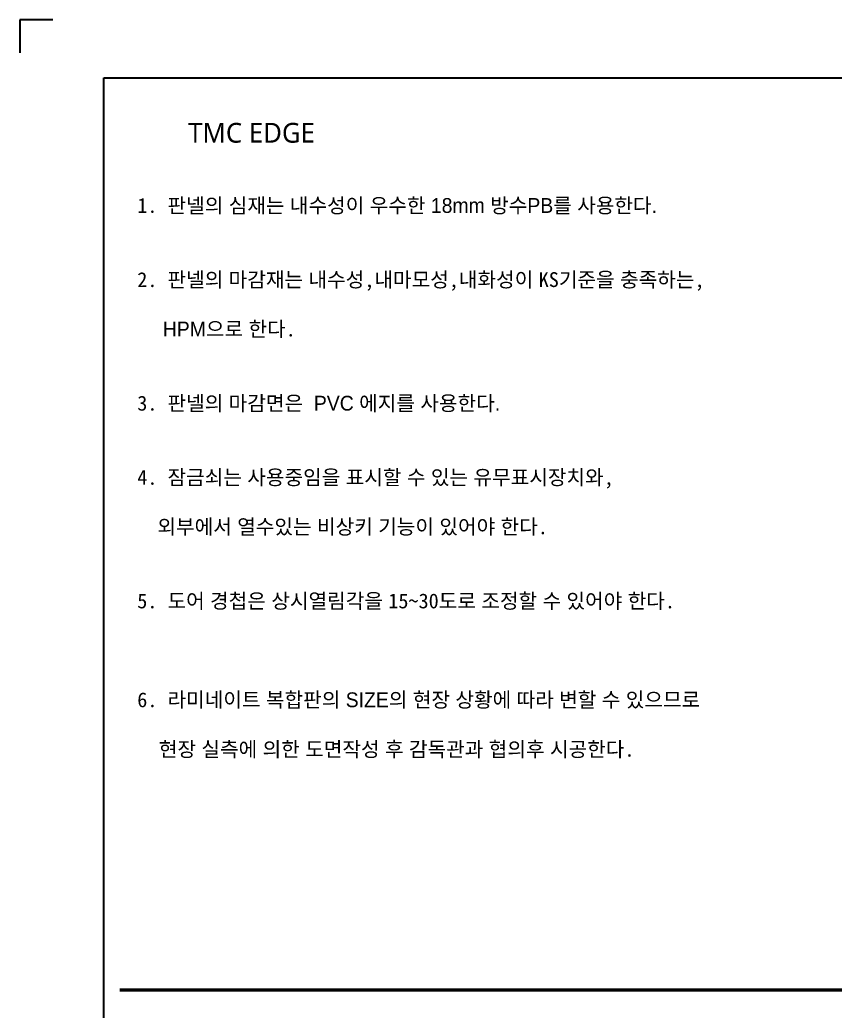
# Model space of a CAD drawing. Extents: x -256 to 8104, y -176 to 5714.
# Drawn here: x -256 to 2219, y 2705 to 5714 of the extents above; entities that cross this region are included whole.
import ezdxf
from ezdxf.enums import TextEntityAlignment as Align

# ---------------------------------------------------------------- set-up
doc = ezdxf.new("R2010")
doc.units = 0
doc.header["$LTSCALE"] = 30
doc.layers.get('0').update_dxf_attribs({"linetype": 'CONTINUOUS'})
doc.layers.add('jac text', color=7, linetype='CONTINUOUS')
doc.layers.add('TIT', color=3, linetype='CONTINUOUS')
doc.styles.add('돋움', font='malgun.ttf')

# ---------------------------------------------------------------- blocks, each defined once
blk = doc.blocks.new('EDGE_18', base_point=(174726.3, 5436.3))
at = {"color": 2}
for p, q in [((174570.4, 11150.6), (174470.4, 11150.6)), ((174470.4, 11150.6), (174470.4, 11050.6))]:
    blk.add_line(p, q, dxfattribs=at)
for points in [[(174725.6, 10974.7), (181977.9, 10974.7), (181977.9, 5436.4), (174725.6, 5436.4)], [(174725.6, 10974.7), (181977.9, 10974.7), (181977.9, 5436.4), (174725.6, 5436.4)], [(174725.6, 10974.7), (182707.5, 10974.7), (182707.5, 5436.4), (174725.6, 5436.4)]]:
    blk.add_lwpolyline(points, close=True, dxfattribs=at)
at = {"color": 8, "const_width": 10}
blk.add_lwpolyline([(174773.7, 8205.6), (180558.3, 8205.6)], dxfattribs=at)
at = {"layer": 'jac text', "insert": (174826.9, 8909), "char_height": 45, "attachment_point": 7}
blk.add_mtext('1. {\\F굴림;판넬의 심재는 내수성이 우수한 18mm 방수PB를 사용한다.    \\P     \\P}\\P2. {\\F굴림;판넬의 마감재는 내수성},{\\F굴림;내마모성},{\\F굴림;내화성이 }KS{\\F굴림;기준을 충족하는},\\P \\P  {\\F굴림; HPM으로 한다}. \\P\\P\\P3. {\\F굴림;판넬의 마감면은  PVC 에지를 사용한다.\\P\\P}\\P4. {\\F굴림;잠금쇠는 사용중임을 표시할 수 있는 유무표시장치와}, \\P\\P  {\\F굴림;외부에서 열수있는 비상키 기능이 있어야 한다}.\\P\\P\\P5. {\\F굴림;도어 경첩은 상시열림각을 }15~30{\\F굴림;도로 조정할 수 있어야 한다}.\\P\\P\\P\\P6. {\\F굴림;라미네이트 복합판의 SIZE의 현장 상황에 따라 변할 수 있으므로 \\P\\P    현장 실측에 의한 도면작성 후 감독관과 협의후 시공한다}. ', dxfattribs=at)
at = {"layer": 'TIT', "style": '돋움'}
blk.add_text('TMC EDGE', height=60, dxfattribs=at).set_placement((175366.4, 10777.7), align=Align.RIGHT)

msp = doc.modelspace()

# ---------------------------------------------------------------- block references
msp.add_blockref('EDGE_18', (0, 0))

doc.saveas('drawing.dxf')
